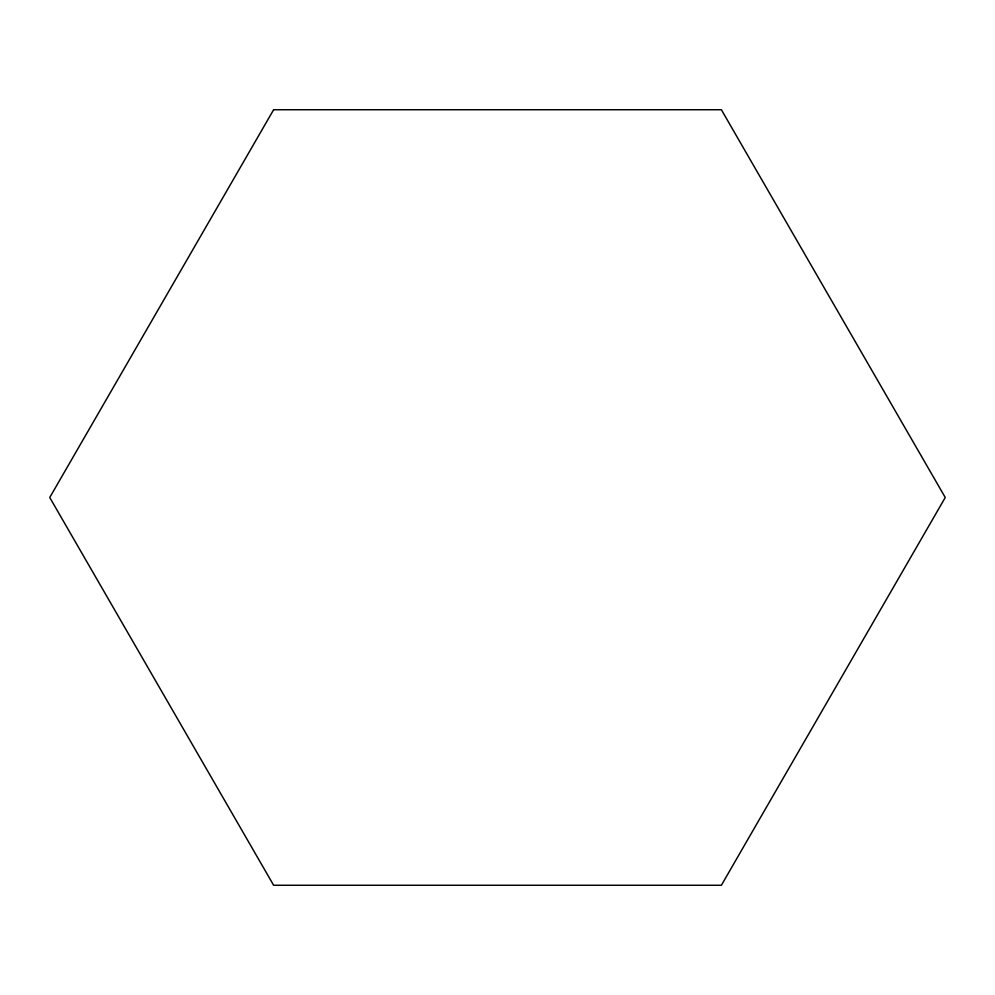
<?xml version="1.0" encoding="UTF-8"?>
<svg xmlns="http://www.w3.org/2000/svg" width="995" height="995" viewBox="0 0 995 995"><rect width="100%" height="100%" fill="white"/><g stroke="black" fill="none" stroke-linecap="round" stroke-linejoin="round"><path stroke-width="1.49" d="M273.625 109.736L49.75 497.5L273.625 885.264L721.375 885.264L945.25 497.5L721.375 109.736L273.625 109.736"/></g></svg>
